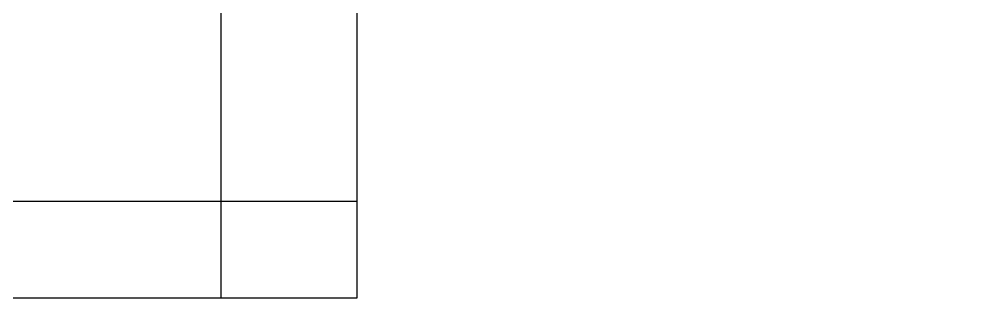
# Model space of a CAD drawing. Header units: inches. Extents: x 4374 to 164780, y 597 to 50243.
# Drawn here: x 143716 to 146248, y 39125 to 39862 of the extents above; entities that cross this region are included whole.
import ezdxf

# ---------------------------------------------------------------- set-up
doc = ezdxf.new("R2010")
doc.units = ezdxf.units.IN
doc.header["$LTSCALE"] = 50
doc.header["$MEASUREMENT"] = 0
doc.layers.add('03-WAL NEW', color=3, linetype='Continuous')
doc.layers.add('3.기호.계단선', color=30, linetype='Continuous')

msp = doc.modelspace()

# ---------------------------------------------------------------- hatches: boundary and pattern name
at = {"layer": '03-WAL NEW'}
h = msp.add_hatch(dxfattribs=at)
h.set_pattern_fill('_USER', color=8, scale=1000, double=1, pattern_type=0)
h.set_pattern_definition([(0, (146247.8, 43380.4), (0, 1000), []), (90, (146247.8, 43380.4), (-1000, 6e-14), [])])
h.paths.add_polyline_path([(144607.8, 43380.4), (146247.8, 43380.4), (146247.8, 44390.4), (145027.8, 44390.4), (145027.8, 47310.4), (144787.8, 47310.4), (144787.8, 48780.4), (143567.8, 48780.4), (143567.8, 44390.4), (143367.8, 44390.4), (143367.8, 46960.4), (141499.8, 46960.4), (141499.8, 49195.4), (139945.8, 49195.4), (139945.8, 44835.4), (139637.8, 44835.4), (139637.8, 43530.4), (140957.8, 43530.4), (140957.8, 39125.4), (144607.8, 39125.4)])

# ---------------------------------------------------------------- linework, layer by layer
at = {"layer": '3.기호.계단선'}
msp.add_lwpolyline([(143367.8, 46960.4), (141499.8, 46960.4), (141499.8, 49195.4), (139945.8, 49195.4), (139945.8, 44835.4), (139637.8, 44835.4), (139637.8, 43530.4), (140957.8, 43530.4), (140957.8, 39125.4), (144607.8, 39125.4), (144607.8, 43380.4), (146247.8, 43380.4), (146247.8, 44390.4), (145027.8, 44390.4), (145027.8, 47310.4), (144787.8, 47310.4), (144787.8, 48780.4), (143567.8, 48780.4), (143567.8, 44390.4), (143367.8, 44390.4), (143367.8, 46960.4)], dxfattribs=at)

doc.saveas('drawing.dxf')
